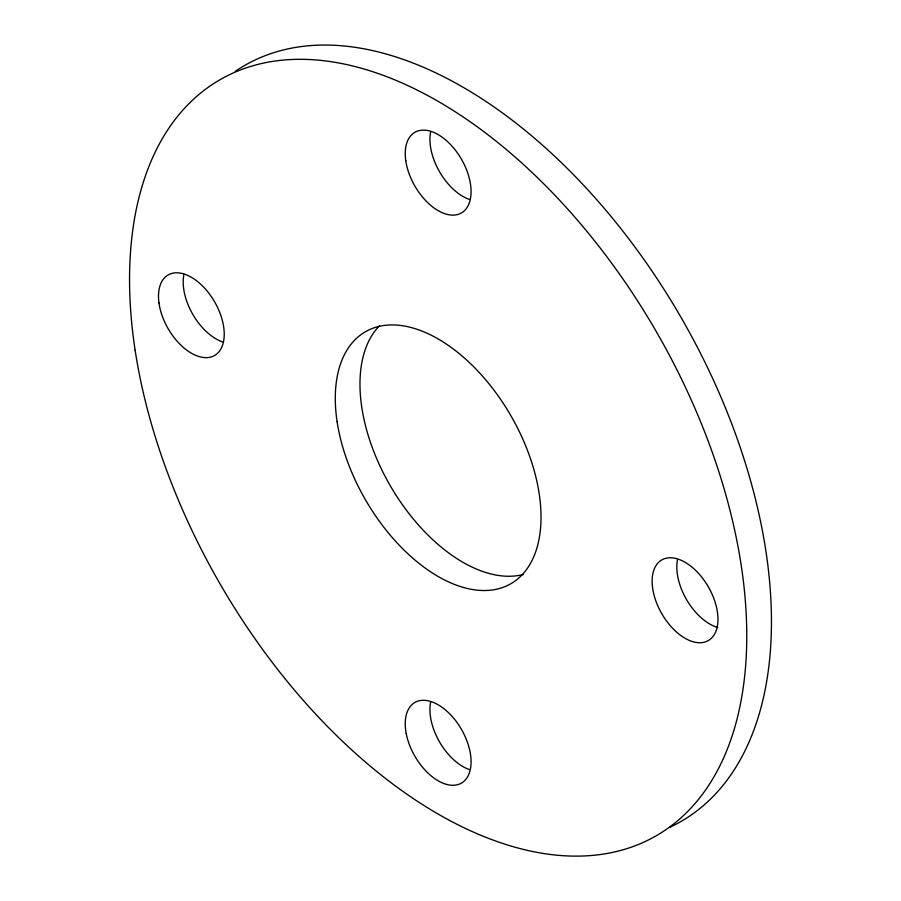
<?xml version="1.0" encoding="UTF-8"?>
<svg xmlns="http://www.w3.org/2000/svg" width="901" height="901" viewBox="0 0 901 901"><rect width="100%" height="100%" fill="white"/><g stroke="black" fill="none" stroke-linecap="round" stroke-linejoin="round"><path stroke-width="1.35" d="M235.251 71.393A436.433 251.976 60 0 1 681.663 318.515A436.433 251.976 60 0 1 670.017 827.197M523.312 574.466A145.478 83.996 60 0 1 390.099 485.459A145.478 83.996 60 0 1 379.625 325.599M469.398 769.578A46.548 26.872 60 0 1 430.655 701.992M222.401 341.873A46.469 26.827 60 0 1 183.962 274.276M469.748 199.526A46.548 26.872 60 0 1 430.746 131.445M717.77 627.501A46.548 26.872 60 0 1 677.484 559.712M337.143 421.882A145.478 83.996 60 0 0 505.517 586.382A145.478 83.996 60 0 0 471.797 364.894A145.478 83.996 60 0 0 337.143 421.882M135.127 350.207A436.433 251.976 60 0 0 640.251 843.708A436.433 251.976 60 0 0 539.091 179.243A436.433 251.976 60 0 0 135.127 350.207M406.216 733.538A46.548 26.872 60 0 0 461.019 783.341A46.548 26.872 60 0 0 447.245 711.508A46.548 26.872 60 0 0 406.216 733.538M158.97 302.939A46.469 26.827 60 0 0 212.366 356.537A46.469 26.827 60 0 0 202.748 286.203A46.469 26.827 60 0 0 158.97 302.939M405.754 160.603A46.548 26.872 60 0 0 459.364 213.942A46.548 26.872 60 0 0 449.351 143.349A46.548 26.872 60 0 0 405.754 160.603M652.538 587.475A46.548 26.872 60 0 0 705.787 641.737A46.548 26.872 60 0 0 696.8 571.538A46.548 26.872 60 0 0 652.538 587.475"/></g></svg>
